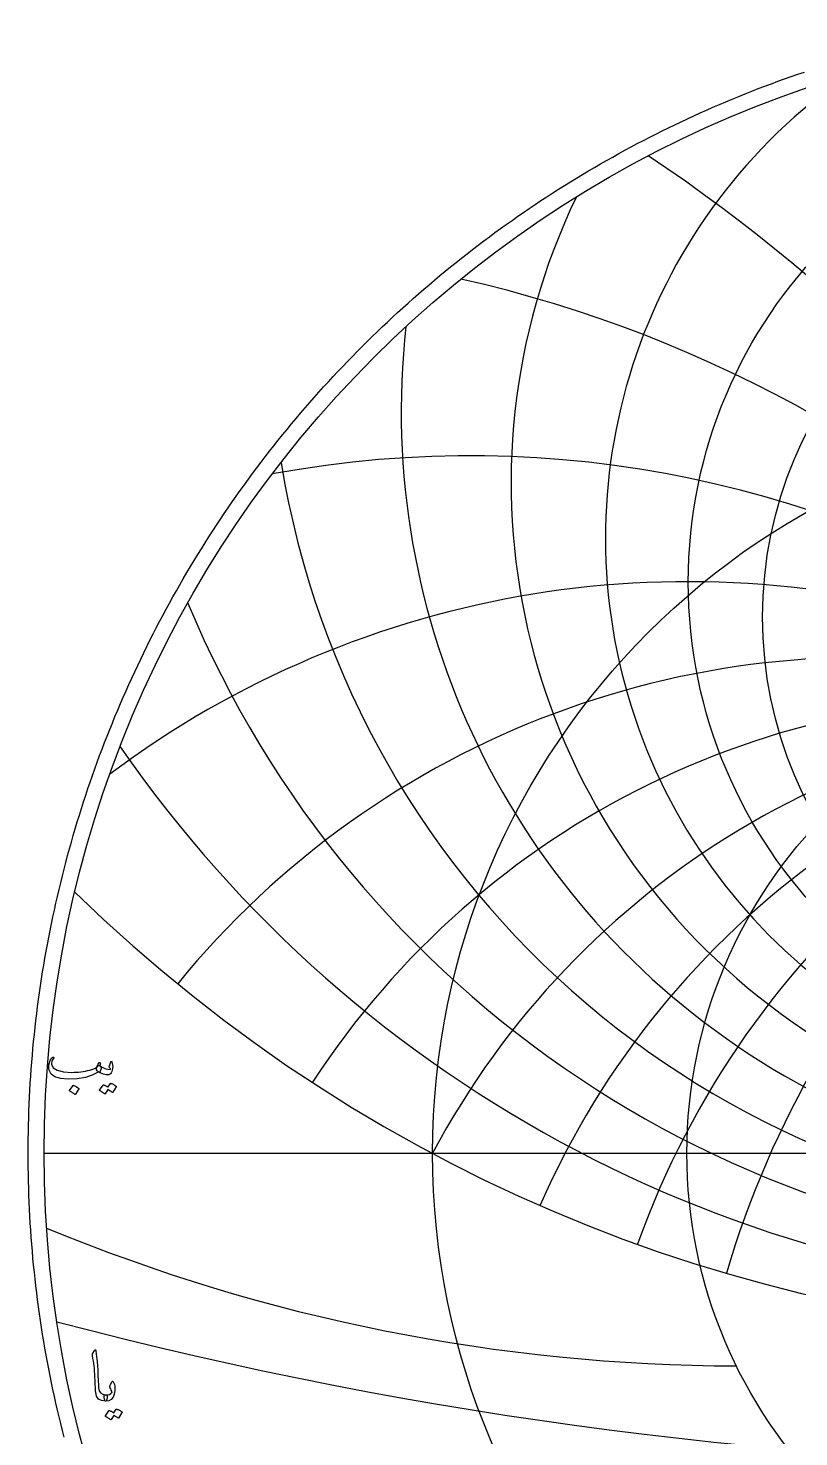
# Model space of a CAD drawing. Header units: millimetres. Extents: x -62 to 62, y -62 to 63.
# Drawn here: x -61.6 to -20, y -15.3 to 60.8 of the extents above; entities that cross this region are included whole.
import ezdxf

# ---------------------------------------------------------------- set-up
doc = ezdxf.new("R2010")
doc.units = ezdxf.units.MM
for name, color, linetype in [('CUT_OUTER', 1, 'Continuous'), ('ENGRAVE', 7, 'Continuous'), ('ENGRAVE_FINE', 8, 'Continuous'), ('TEXT', 5, 'Continuous')]:
    doc.layers.add(name, color=color, linetype=linetype)

msp = doc.modelspace()

# ---------------------------------------------------------------- linework, layer by layer
at = {"layer": 'CUT_OUTER'}
msp.add_lwpolyline([(-59.6731, -15.3371), (-59.7661, -14.9706), (-59.8568, -14.6036), (-59.9453, -14.2361), (-60.0315, -13.868), (-60.1154, -13.4994), (-60.1971, -13.1303), (-60.2766, -12.7606), (-60.3537, -12.3906), (-60.4286, -12.02), (-60.5012, -11.649), (-60.5716, -11.2775), (-60.6396, -10.9057), (-60.7054, -10.5334), (-60.7689, -10.1607), (-60.8301, -9.7876), (-60.889, -9.4142), (-60.9456, -9.0404), (-61, -8.6663), (-61.052, -8.2919), (-61.1017, -7.9171), (-61.1491, -7.542), (-61.1943, -7.1667), (-61.2371, -6.7911), (-61.2776, -6.4152), (-61.3158, -6.0391), (-61.3517, -5.6627), (-61.3853, -5.2862), (-61.4166, -4.9094), (-61.4456, -4.5325), (-61.4722, -4.1554), (-61.4966, -3.7781), (-61.5186, -3.4007), (-61.5383, -3.0232), (-61.5557, -2.6455), (-61.5708, -2.2678), (-61.5835, -1.89), (-61.5939, -1.512), (-61.6021, -1.1341), (-61.6079, -0.7561), (-61.6113, -0.378), (-61.6125, 0), (-61.6113, 0.378), (-61.6079, 0.7561), (-61.6021, 1.1341), (-61.5939, 1.512), (-61.5835, 1.89), (-61.5708, 2.2678), (-61.5557, 2.6455), (-61.5383, 3.0232), (-61.5186, 3.4007), (-61.4966, 3.7781), (-61.4722, 4.1554), (-61.4456, 4.5325), (-61.4166, 4.9094), (-61.3853, 5.2862), (-61.3517, 5.6627), (-61.3158, 6.0391), (-61.2776, 6.4152), (-61.2371, 6.7911), (-61.1943, 7.1667), (-61.1491, 7.542), (-61.1017, 7.9171), (-61.052, 8.2919), (-61, 8.6663), (-60.9456, 9.0404), (-60.889, 9.4142), (-60.8301, 9.7876), (-60.7689, 10.1607), (-60.7054, 10.5334), (-60.6396, 10.9057), (-60.5716, 11.2775), (-60.5012, 11.649), (-60.4286, 12.02), (-60.3537, 12.3906), (-60.2766, 12.7606), (-60.1971, 13.1303), (-60.1154, 13.4994), (-60.0315, 13.868), (-59.9453, 14.2361), (-59.8568, 14.6036), (-59.7661, 14.9706), (-59.6731, 15.3371), (-59.5778, 15.7029), (-59.4804, 16.0682), (-59.3807, 16.4328), (-59.2787, 16.7969), (-59.1745, 17.1603), (-59.0681, 17.5231), (-58.9595, 17.8852), (-58.8486, 18.2466), (-58.7356, 18.6073), (-58.6203, 18.9674), (-58.5028, 19.3267), (-58.3831, 19.6853), (-58.2612, 20.0432), (-58.1372, 20.4003), (-58.0109, 20.7566), (-57.8824, 21.1122), (-57.7518, 21.4669), (-57.619, 21.8209), (-57.484, 22.174), (-57.3469, 22.5263), (-57.2076, 22.8778), (-57.0661, 23.2284), (-56.9225, 23.5781), (-56.7768, 23.9269), (-56.6289, 24.2748), (-56.4789, 24.6218), (-56.3267, 24.9679), (-56.1725, 25.3131), (-56.0161, 25.6573), (-55.8576, 26.0005), (-55.697, 26.3427), (-55.5344, 26.684), (-55.3696, 27.0242), (-55.2027, 27.3635), (-55.0338, 27.7017), (-54.8628, 28.0388), (-54.6897, 28.3749), (-54.5146, 28.71), (-54.3374, 29.0439), (-54.1581, 29.3768), (-53.9769, 29.7085), (-53.7936, 30.0392), (-53.6082, 30.3687), (-53.4209, 30.6971), (-53.2315, 31.0243), (-53.0402, 31.3503), (-52.8468, 31.6752), (-52.6515, 31.9988), (-52.4541, 32.3213), (-52.2548, 32.6425), (-52.0535, 32.9625), (-51.8503, 33.2813), (-51.6451, 33.5988), (-51.438, 33.9151), (-51.2289, 34.2301), (-51.0179, 34.5438), (-50.805, 34.8562), (-50.5902, 35.1672), (-50.3734, 35.477), (-50.1548, 35.7854), (-49.9343, 36.0925), (-49.7119, 36.3982), (-49.4876, 36.7025), (-49.2615, 37.0055), (-49.0335, 37.307), (-48.8037, 37.6072), (-48.572, 37.906), (-48.3385, 38.2033), (-48.1032, 38.4992), (-47.866, 38.7936), (-47.6271, 39.0866), (-47.3864, 39.3781), (-47.1439, 39.6681), (-46.8996, 39.9566), (-46.6535, 40.2436), (-46.4057, 40.5291), (-46.1562, 40.8131), (-45.9049, 41.0955), (-45.6519, 41.3764), (-45.3971, 41.6558), (-45.1407, 41.9335), (-44.8825, 42.2097), (-44.6227, 42.4843), (-44.3612, 42.7573), (-44.098, 43.0287), (-43.8331, 43.2985), (-43.5666, 43.5666), (-43.2985, 43.8331), (-43.0287, 44.098), (-42.7573, 44.3612), (-42.4843, 44.6227), (-42.2097, 44.8825), (-41.9335, 45.1407), (-41.6558, 45.3971), (-41.3764, 45.6519), (-41.0955, 45.9049), (-40.8131, 46.1562), (-40.5291, 46.4057), (-40.2436, 46.6535), (-39.9566, 46.8996), (-39.6681, 47.1439), (-39.3781, 47.3864), (-39.0866, 47.6271), (-38.7936, 47.866), (-38.4992, 48.1032), (-38.2033, 48.3385), (-37.906, 48.572), (-37.6072, 48.8037), (-37.307, 49.0335), (-37.0055, 49.2615), (-36.7025, 49.4876), (-36.3982, 49.7119), (-36.0925, 49.9343), (-35.7854, 50.1548), (-35.477, 50.3734), (-35.1672, 50.5902), (-34.8562, 50.805), (-34.5438, 51.0179), (-34.2301, 51.2289), (-33.9151, 51.438), (-33.5988, 51.6451), (-33.2813, 51.8503), (-32.9625, 52.0535), (-32.6425, 52.2548), (-32.3213, 52.4541), (-31.9988, 52.6515), (-31.6752, 52.8468), (-31.3503, 53.0402), (-31.0243, 53.2315), (-30.6971, 53.4209), (-30.3687, 53.6082), (-30.0392, 53.7936), (-29.7085, 53.9769), (-29.3768, 54.1581), (-29.0439, 54.3374), (-28.71, 54.5146), (-28.3749, 54.6897), (-28.0388, 54.8628), (-27.7017, 55.0338), (-27.3635, 55.2027), (-27.0242, 55.3696), (-26.684, 55.5344), (-26.3427, 55.697), (-26.0005, 55.8576), (-25.6573, 56.0161), (-25.3131, 56.1725), (-24.9679, 56.3267), (-24.6218, 56.4789), (-24.2748, 56.6289), (-23.9269, 56.7768), (-23.5781, 56.9225), (-23.2284, 57.0661), (-22.8778, 57.2076), (-22.5263, 57.3469), (-22.174, 57.484), (-21.8209, 57.619), (-21.4669, 57.7518), (-21.1122, 57.8824), (-20.7566, 58.0109), (-20.4003, 58.1372), (-20.0432, 58.2612), (-19.6853, 58.3831)], dxfattribs=at)
at = {"layer": 'ENGRAVE'}
msp.add_lwpolyline([(-60.75, 0), (60.75, 0)], dxfattribs=at)
for centre, radius in [((0, 0), 60.75), ((0, 30.8374), 25.9547), ((0, 28.9552), 21.9433), ((0, 0), 39.7663), ((0, 0), 26.0306)]:
    msp.add_circle(centre, radius, dxfattribs=at)
for centre, radius, start, end in [((0, 33.2101), 30.4293, 124.697096, 55.302904), ((0, 36.2172), 35.5231, 154.271854, 25.728146), ((0, 40.0722), 41.4608, 173.680024, 6.319976), ((0, 45.1022), 48.5813, 189.241771, 350.758229), ((0, 51.8341), 57.4229, 202.661733, 337.338267), ((0, -21.1441), 45.0381, 28, 152), ((0, -21.1441), 45.0381, 28, 152), ((0, 61.17), 68.8998, 214.698452, 325.301548), ((0, 74.7895), 84.7044, 225.764248, 314.235752), ((-23.1633, 86.4467), 97.9333, 247.516102, 269.885372)]:
    msp.add_arc(centre, radius, start, end, dxfattribs=at)
at = {"layer": 'ENGRAVE_FINE'}
for centre, radius, start, end in [((-78.0083, -21.1441), 90.0763, 7.644186, 56.365506), ((-78.0083, -21.1441), 90.0763, 7.644186, 56.365506), ((-53.6744, -21.1441), 70.0669, 10.370546, 77.276782), ((-53.6744, -21.1441), 70.0669, 10.370546, 77.276782), ((-37.7915, -21.1441), 58.7931, 13.263275, 100.422497), ((-37.7915, -21.1441), 58.7931, 13.263275, 100.422497), ((-26.0028, -21.1441), 52.0056, 16.382867, 126.860016), ((-26.0028, -21.1441), 52.0056, 16.382867, 126.860016), ((26.0028, -21.1441), 52.0056, 53.139984, 163.617133), ((26.0028, -21.1441), 52.0056, 53.139984, 163.617133), ((-16.3925, -21.1441), 47.9286, 19.805939, 140.800681), ((-16.3925, -21.1441), 47.9286, 19.805939, 140.800681), ((16.3925, -21.1441), 47.9286, 39.199319, 160.194061), ((16.3925, -21.1441), 47.9286, 39.199319, 160.194061), ((-7.9414, -21.1441), 45.7329, 23.632954, 146.902678), ((-7.9414, -21.1441), 45.7329, 23.632954, 146.902678), ((7.9414, -21.1441), 45.7329, 33.097322, 156.367046), ((7.9414, -21.1441), 45.7329, 33.097322, 156.367046), ((0, 218.8256), 235.7054, 255.236477, 284.763523)]:
    msp.add_arc(centre, radius, start, end, dxfattribs=at)
at = {"layer": 'TEXT'}
for points in [[(-57.7374, 4.7233), (-57.7337, 4.7214), (-57.7302, 4.7194), (-57.727, 4.7175), (-57.724, 4.7156), (-57.721, 4.7135), (-57.7177, 4.7108), (-57.7143, 4.7077), (-57.7105, 4.7041), (-57.6796, 4.6677), (-57.6674, 4.616), (-57.6739, 4.5489), (-57.699, 4.4665), (-57.7223, 4.4165), (-57.746, 4.3851), (-57.7702, 4.3724), (-57.7949, 4.3784), (-57.8073, 4.3844), (-57.8178, 4.387), (-57.8265, 4.3863), (-57.8332, 4.3822), (-58.1474, 4.2102), (-58.523, 4.089), (-58.9599, 4.0186), (-59.4581, 3.999), (-59.8609, 4.0335), (-60.1651, 4.1254), (-60.3706, 4.2749), (-60.4774, 4.4818), (-60.494, 4.5796), (-60.4976, 4.6773), (-60.4882, 4.775), (-60.4659, 4.8727), (-60.4355, 4.9592), (-60.3979, 5.0385), (-60.3531, 5.1106), (-60.3012, 5.1755), (-60.2913, 5.1836), (-60.281, 5.1889), (-60.2703, 5.1913), (-60.259, 5.1908), (-60.2485, 5.1863), (-60.2398, 5.1803), (-60.2331, 5.1728), (-60.2283, 5.164), (-60.2262, 5.1554), (-60.2274, 5.1448), (-60.2319, 5.1324), (-60.2398, 5.118), (-60.2954, 5.0366), (-60.3318, 4.957), (-60.3491, 4.8794), (-60.3471, 4.8038), (-60.2561, 4.6141), (-60.0444, 4.478), (-59.7119, 4.3956), (-59.2588, 4.3669), (-59.1343, 4.3688), (-59.0102, 4.3745), (-58.8862, 4.3841), (-58.7625, 4.3975), (-58.6397, 4.4148), (-58.5187, 4.4359), (-58.3993, 4.4608), (-58.2816, 4.4895), (-58.1673, 4.5221), (-58.0737, 4.5547), (-58.0006, 4.5872), (-57.9481, 4.6198), (-57.9279, 4.6371), (-57.9093, 4.6581), (-57.8925, 4.683), (-57.8772, 4.7118), (-57.863, 4.7439), (-57.849, 4.7788), (-57.8352, 4.8167), (-57.8217, 4.8574), (-57.8164, 4.8699), (-57.8083, 4.8804), (-57.7972, 4.889), (-57.7834, 4.8957), (-57.7685, 4.8993), (-57.7546, 4.8986), (-57.7417, 4.8936), (-57.7297, 4.8842), (-57.7201, 4.8713), (-57.7144, 4.8555), (-57.7125, 4.8368), (-57.7144, 4.8153)], [(-57.8523, 4.4167), (-57.894, 4.4562), (-57.9156, 4.5058), (-57.917, 4.5654), (-57.8983, 4.6351), (-57.8578, 4.6976), (-57.8207, 4.7357), (-57.787, 4.7494), (-57.7565, 4.7386), (-57.6128, 4.6435), (-57.4691, 4.5767), (-57.3254, 4.5381), (-57.1817, 4.5278), (-57.1767, 4.5288), (-57.1731, 4.5317), (-57.1709, 4.5365), (-57.1702, 4.5432), (-57.1738, 4.5559), (-57.1846, 4.5748), (-57.2025, 4.5999), (-57.2277, 4.6313), (-57.2325, 4.6409), (-57.2353, 4.6505), (-57.2363, 4.66), (-57.2353, 4.6696), (-57.1434, 4.9341), (-57.1391, 4.9441), (-57.1338, 4.9513), (-57.1276, 4.9556), (-57.1204, 4.957), (-57.1132, 4.9558), (-57.107, 4.9523), (-57.1017, 4.9463), (-57.0974, 4.9379), (-57.0686, 4.8519), (-57.0514, 4.7664), (-57.0456, 4.6814), (-57.0514, 4.5968), (-57.0701, 4.4917), (-57.0955, 4.4062), (-57.1276, 4.3403), (-57.1664, 4.2941), (-57.1958, 4.2687), (-57.2229, 4.25), (-57.2476, 4.238), (-57.2698, 4.2327), (-57.3982, 4.2299), (-57.5381, 4.2596), (-57.6895, 4.3218), (-57.8523, 4.4167)], [(-59.1898, 3.6579), (-59.185, 3.6627), (-59.1783, 3.6656), (-59.1697, 3.6665), (-59.1591, 3.6656), (-59.0846, 3.6354), (-59.0145, 3.5985), (-58.9486, 3.5549), (-58.887, 3.5046), (-58.8811, 3.497), (-58.8784, 3.4893), (-58.8791, 3.4816), (-58.8832, 3.474), (-59.0633, 3.1827), (-59.07, 3.1758), (-59.0787, 3.1741), (-59.0892, 3.1777), (-59.1017, 3.1865), (-59.1124, 3.1942), (-59.1294, 3.2057), (-59.1527, 3.221), (-59.1821, 3.2402), (-59.2183, 3.2632), (-59.2617, 3.29), (-59.3122, 3.3207), (-59.3699, 3.3552), (-59.3776, 3.3609), (-59.3814, 3.3667), (-59.3814, 3.3724), (-59.3776, 3.3782)], [(-57.1702, 3.7652), (-57.1654, 3.77), (-57.1587, 3.7729), (-57.1501, 3.7738), (-57.1395, 3.7729), (-57.1018, 3.7587), (-57.0653, 3.7432), (-57.03, 3.7262), (-56.9958, 3.7077), (-56.9627, 3.6876), (-56.9302, 3.6656), (-56.8985, 3.6416), (-56.8674, 3.6158), (-56.8615, 3.6079), (-56.8588, 3.5995), (-56.8595, 3.5906), (-56.8636, 3.5813), (-57.0476, 3.29), (-57.0526, 3.2862), (-57.06, 3.2862), (-57.0698, 3.29), (-57.0821, 3.2977), (-57.0904, 3.3047), (-57.1041, 3.3144), (-57.123, 3.3268), (-57.1472, 3.3417), (-57.1769, 3.3596), (-57.2124, 3.3805), (-57.2535, 3.4046), (-57.3005, 3.4318), (-57.4461, 3.2057), (-57.4528, 3.1988), (-57.4614, 3.1971), (-57.472, 3.2007), (-57.4844, 3.2095), (-57.4952, 3.2172), (-57.5122, 3.2287), (-57.5355, 3.244), (-57.5649, 3.2632), (-57.6011, 3.2862), (-57.6444, 3.313), (-57.695, 3.3437), (-57.7527, 3.3782), (-57.7587, 3.3839), (-57.7613, 3.3897), (-57.7606, 3.3954), (-57.7565, 3.4011), (-57.5688, 3.6809), (-57.564, 3.6857), (-57.5573, 3.6886), (-57.5486, 3.6895), (-57.5381, 3.6886), (-57.506, 3.6781), (-57.4749, 3.6661), (-57.4447, 3.6523), (-57.4155, 3.6368), (-57.3872, 3.6199), (-57.3599, 3.6019), (-57.3335, 3.5826), (-57.3082, 3.5621)], [(-58.0079, -10.6314), (-58.0004, -10.6199), (-57.9935, -10.6122), (-57.987, -10.6084), (-57.981, -10.6084), (-57.9719, -10.6134), (-57.9638, -10.6285), (-57.9566, -10.6537), (-57.9504, -10.6889), (-57.9188, -10.9751), (-57.8929, -11.2398), (-57.8728, -11.4829), (-57.8584, -11.7044), (-57.8492, -11.8939), (-57.8407, -12.0637), (-57.8329, -12.2139), (-57.8258, -12.3444), (-57.8197, -12.4553), (-57.8148, -12.5466), (-57.8111, -12.6182), (-57.8086, -12.6701), (-57.7746, -12.8258), (-57.6994, -12.9403), (-57.583, -13.0136), (-57.4254, -13.0457), (-57.3815, -13.0572), (-57.3535, -13.084), (-57.3413, -13.1262), (-57.3449, -13.1837), (-57.3628, -13.2742), (-57.3822, -13.3389), (-57.4031, -13.3777), (-57.4254, -13.3906), (-57.6472, -13.3614), (-57.8105, -13.2737), (-57.9154, -13.1276), (-57.9619, -12.9231), (-57.9692, -12.8252), (-57.9758, -12.7271), (-57.9816, -12.6288), (-57.9868, -12.5303), (-57.9915, -12.4315), (-57.9959, -12.3324), (-58.0001, -12.2331), (-58.004, -12.1336), (-58.0112, -11.9438), (-58.0213, -11.7729), (-58.0342, -11.6209), (-58.05, -11.4879), (-58.0687, -11.3601), (-58.0903, -11.2239), (-58.1147, -11.0794), (-58.142, -10.9265), (-58.1456, -10.8989), (-58.1449, -10.8738), (-58.1398, -10.851), (-58.1305, -10.8307)], [(-57.1954, -12.582), (-57.0881, -12.3444), (-57.0723, -12.3183), (-57.0555, -12.309), (-57.0378, -12.3164), (-57.0191, -12.3406), (-56.9847, -12.413), (-56.9578, -12.4886), (-56.9387, -12.5673), (-56.9272, -12.6491), (-56.9236, -12.7345), (-56.9281, -12.8239), (-56.9408, -12.9174), (-56.9617, -13.015), (-57.0251, -13.1794), (-57.1236, -13.2967), (-57.257, -13.3671), (-57.4254, -13.3906), (-57.4448, -13.3784), (-57.4646, -13.3417), (-57.485, -13.2807), (-57.5058, -13.1952), (-57.5118, -13.1494), (-57.5106, -13.1118), (-57.5022, -13.0824), (-57.4867, -13.061), (-57.4742, -13.0529), (-57.4599, -13.0476), (-57.4436, -13.0452), (-57.4254, -13.0457), (-57.3193, -13.0424), (-57.227, -13.0208), (-57.1487, -12.981), (-57.0843, -12.9231), (-57.0814, -12.9185), (-57.0805, -12.9125), (-57.0814, -12.9051), (-57.0843, -12.8962), (-57.0994, -12.8421), (-57.1217, -12.787), (-57.1511, -12.731), (-57.1878, -12.674), (-57.1997, -12.6524), (-57.205, -12.6299), (-57.2036, -12.6064), (-57.1954, -12.582)], [(-56.8544, -13.8237), (-56.8496, -13.8189), (-56.8429, -13.816), (-56.8342, -13.815), (-56.8237, -13.816), (-56.786, -13.8301), (-56.7494, -13.8457), (-56.7141, -13.8627), (-56.68, -13.8811), (-56.6468, -13.9013), (-56.6144, -13.9233), (-56.5826, -13.9472), (-56.5516, -13.9731), (-56.5456, -13.981), (-56.543, -13.9894), (-56.5437, -13.9983), (-56.5478, -14.0076), (-56.7317, -14.2989), (-56.7368, -14.3027), (-56.7442, -14.3027), (-56.754, -14.2989), (-56.7662, -14.2912), (-56.7746, -14.2841), (-56.7882, -14.2744), (-56.8072, -14.2621), (-56.8314, -14.2471), (-56.8611, -14.2293), (-56.8965, -14.2083), (-56.9377, -14.1842), (-56.9847, -14.1571), (-57.1303, -14.3832), (-57.137, -14.3901), (-57.1456, -14.3918), (-57.1561, -14.3882), (-57.1686, -14.3793), (-57.1794, -14.3717), (-57.1964, -14.3602), (-57.2196, -14.3448), (-57.2491, -14.3257), (-57.2852, -14.3027), (-57.3286, -14.2759), (-57.3791, -14.2452), (-57.4369, -14.2107), (-57.4428, -14.205), (-57.4455, -14.1992), (-57.4448, -14.1935), (-57.4407, -14.1877), (-57.2529, -13.908), (-57.2481, -13.9032), (-57.2414, -13.9003), (-57.2328, -13.8993), (-57.2223, -13.9003), (-57.1902, -13.9107), (-57.159, -13.9228), (-57.1288, -13.9366), (-57.0996, -13.952), (-57.0714, -13.9689), (-57.0441, -13.987), (-57.0177, -14.0063), (-56.9923, -14.0268)]]:
    msp.add_lwpolyline(points, close=True, dxfattribs=at)

doc.saveas('drawing.dxf')
